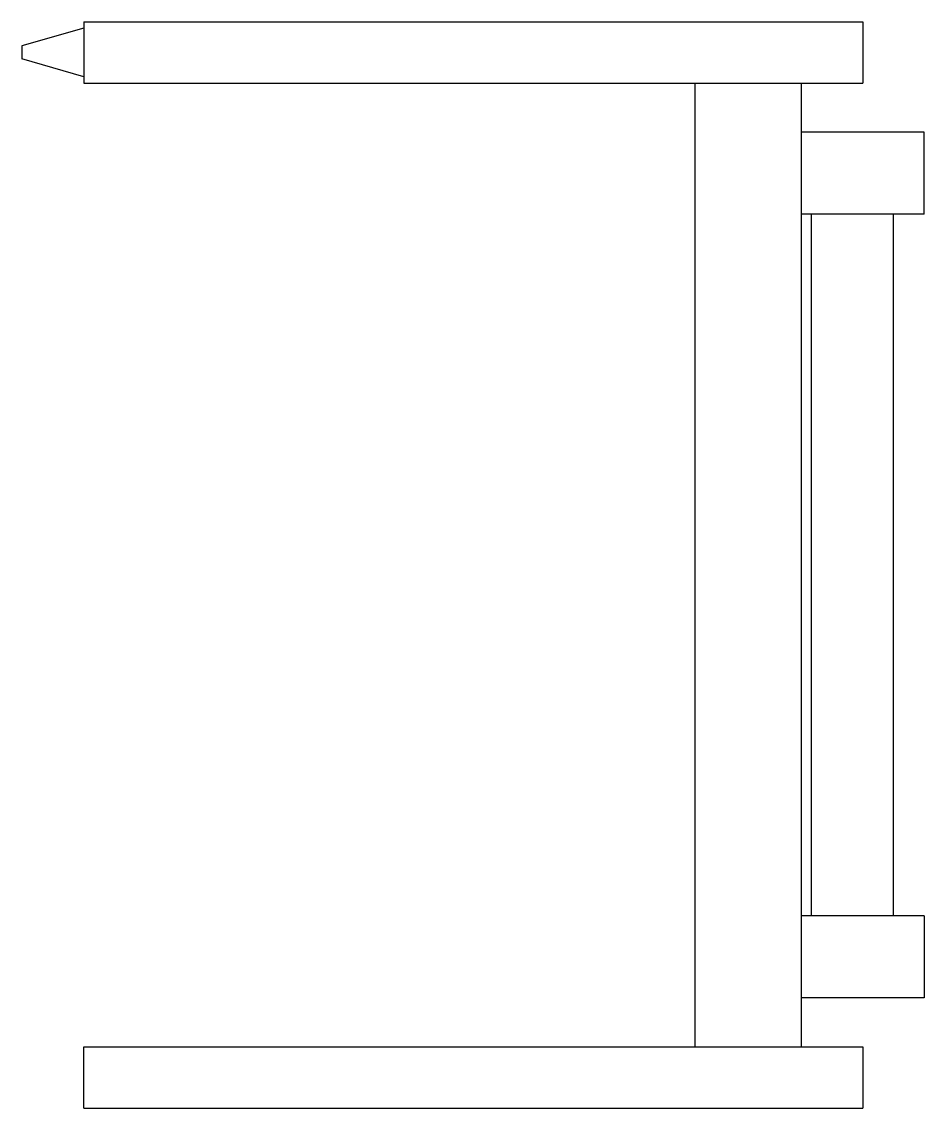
# Model space of a CAD drawing. Extents: x -619 to -60, y -337 to 337.
import ezdxf

# ---------------------------------------------------------------- set-up
doc = ezdxf.new("R2010")
doc.units = 0
doc.layers.get('0').update_dxf_attribs({"linetype": 'CONTINUOUS'})

msp = doc.modelspace()

# ---------------------------------------------------------------- linework, layer by layer
at = {"color": 7, "linetype": 'CONTINUOUS'}
for p, q in [((-580.699999, 332.550007), (-619.15039, 321.524539)), ((-580.699999, 336.549999), (-98.099999, 336.549999)), ((-580.699999, 336.549999), (-580.699999, 298.449999)), ((-98.099999, 336.549999), (-98.099999, 298.449999)), ((-619.15039, 321.524539), (-619.15039, 313.475535)), ((-580.699999, 302.450067), (-619.15039, 313.475535)), ((-580.699999, 298.449999), (-98.099999, 298.449999)), ((-202.081249, 298.449999), (-202.081249, -298.450001)), ((-136.199999, 298.449999), (-136.199999, -298.450001)), ((-60.000001, 268.203033), (-136.200001, 268.203032)), ((-60.000001, 217.403033), (-60.000001, 268.203033)), ((-60.000001, 217.403033), (-136.200001, 217.403032)), ((-129.850259, -217.403033), (-129.850259, 217.403032)), ((-79.050259, -217.403033), (-79.050259, 217.403032)), ((-59.999999, -217.403033), (-136.199999, -217.403033)), ((-59.999999, -217.403033), (-59.999999, -268.203033)), ((-59.999999, -268.203033), (-136.199999, -268.203033)), ((-580.699999, -336.550001), (-580.699999, -298.450001)), ((-580.699999, -298.450001), (-98.099999, -298.450001)), ((-98.099999, -298.450001), (-98.099999, -336.550001)), ((-580.699999, -336.550001), (-98.099999, -336.550001))]:
    msp.add_line(p, q, dxfattribs=at)

doc.saveas('drawing.dxf')
